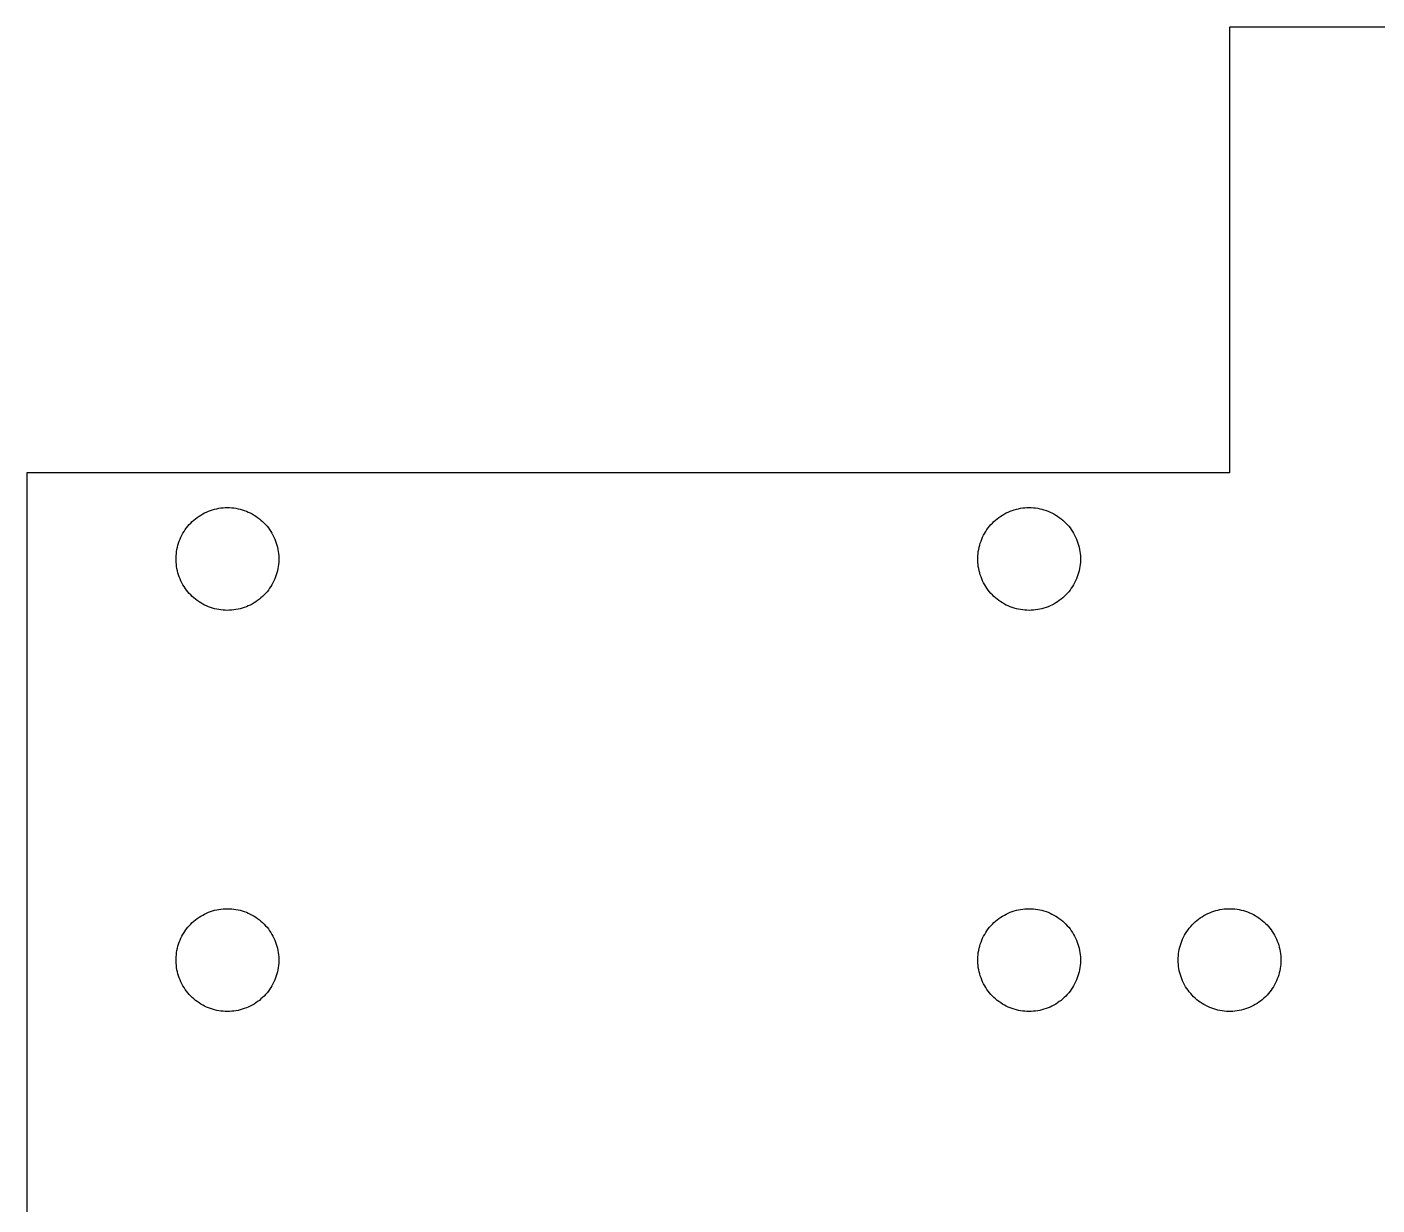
# Model space of a CAD drawing. Header units: metres. Extents: x -204 to 204, y -189 to 146.
# Drawn here: x -204 to -150.1, y 62.2 to 109.2 of the extents above; entities that cross this region are included whole.
import ezdxf

# ---------------------------------------------------------------- set-up
doc = ezdxf.new("R2010")
doc.units = ezdxf.units.M

msp = doc.modelspace()

# ---------------------------------------------------------------- linework, layer by layer
for p, q in [((-103.8, 109.22), (-156, 109.22)), ((-156, 109.22), (-156, 91.4398)), ((-156, 91.4398), (-204, 91.4398)), ((-204, 91.4398), (-204, 12.3399)), ((-196.51, 89.9856), (-196.426, 90.005)), ((-196.426, 90.005), (-196.342, 90.0212)), ((-196.342, 90.0212), (-196.257, 90.0337)), ((-196.257, 90.0337), (-196.171, 90.0426)), ((-196.171, 90.0426), (-196.086, 90.048)), ((-196.086, 90.048), (-196, 90.0499)), ((-196, 90.0499), (-195.914, 90.048)), ((-195.914, 90.048), (-195.828, 90.0426)), ((-195.828, 90.0426), (-195.743, 90.0337)), ((-195.743, 90.0337), (-195.658, 90.0212)), ((-195.658, 90.0212), (-195.574, 90.005)), ((-195.574, 90.005), (-195.49, 89.9856)), ((-164.51, 89.9856), (-164.426, 90.005)), ((-164.426, 90.005), (-164.342, 90.0212)), ((-164.342, 90.0212), (-164.257, 90.0337)), ((-164.257, 90.0337), (-164.171, 90.0426)), ((-164.171, 90.0426), (-164.086, 90.048)), ((-164.086, 90.048), (-164, 90.0499)), ((-164, 90.0499), (-163.914, 90.048)), ((-163.914, 90.048), (-163.828, 90.0426)), ((-163.828, 90.0426), (-163.743, 90.0337)), ((-163.743, 90.0337), (-163.658, 90.0212)), ((-163.658, 90.0212), (-163.574, 90.005)), ((-163.574, 90.005), (-163.49, 89.9856)), ((-197.465, 89.4341), (-197.403, 89.4941)), ((-197.403, 89.4941), (-197.34, 89.5515)), ((-197.34, 89.5515), (-197.273, 89.6065)), ((-197.273, 89.6065), (-197.205, 89.6585)), ((-197.205, 89.6585), (-197.134, 89.7073)), ((-197.134, 89.7073), (-197.062, 89.7534)), ((-197.062, 89.7534), (-196.988, 89.7961)), ((-196.988, 89.7961), (-196.911, 89.836)), ((-196.911, 89.836), (-196.834, 89.8724)), ((-196.834, 89.8724), (-196.755, 89.9058)), ((-196.755, 89.9058), (-196.674, 89.9356)), ((-196.674, 89.9356), (-196.592, 89.9623)), ((-196.592, 89.9623), (-196.51, 89.9856)), ((-195.49, 89.9856), (-195.407, 89.9623)), ((-195.407, 89.9623), (-195.326, 89.9356)), ((-195.326, 89.9356), (-195.245, 89.9058)), ((-195.245, 89.9058), (-195.166, 89.8724)), ((-195.166, 89.8724), (-195.088, 89.836)), ((-195.088, 89.836), (-195.013, 89.7961)), ((-195.013, 89.7961), (-194.938, 89.7534)), ((-194.938, 89.7534), (-194.866, 89.7073)), ((-194.866, 89.7073), (-194.795, 89.6585)), ((-194.795, 89.6585), (-194.726, 89.6065)), ((-194.726, 89.6065), (-194.661, 89.5515)), ((-194.661, 89.5515), (-194.597, 89.4941)), ((-194.597, 89.4941), (-194.535, 89.4341)), ((-165.465, 89.4341), (-165.403, 89.4941)), ((-165.403, 89.4941), (-165.34, 89.5515)), ((-165.34, 89.5515), (-165.273, 89.6065)), ((-165.273, 89.6065), (-165.205, 89.6585)), ((-165.205, 89.6585), (-165.134, 89.7073)), ((-165.134, 89.7073), (-165.062, 89.7534)), ((-165.062, 89.7534), (-164.988, 89.7961)), ((-164.988, 89.7961), (-164.911, 89.836)), ((-164.911, 89.836), (-164.834, 89.8724)), ((-164.834, 89.8724), (-164.755, 89.9058)), ((-164.755, 89.9058), (-164.674, 89.9356)), ((-164.674, 89.9356), (-164.592, 89.9623)), ((-164.592, 89.9623), (-164.51, 89.9856)), ((-163.49, 89.9856), (-163.407, 89.9623)), ((-163.407, 89.9623), (-163.326, 89.9356)), ((-163.326, 89.9356), (-163.245, 89.9058)), ((-163.245, 89.9058), (-163.166, 89.8724)), ((-163.166, 89.8724), (-163.088, 89.836)), ((-163.088, 89.836), (-163.012, 89.7961)), ((-163.012, 89.7961), (-162.938, 89.7534)), ((-162.938, 89.7534), (-162.866, 89.7073)), ((-162.866, 89.7073), (-162.795, 89.6585)), ((-162.795, 89.6585), (-162.727, 89.6065)), ((-162.727, 89.6065), (-162.66, 89.5515)), ((-162.66, 89.5515), (-162.597, 89.4941)), ((-162.597, 89.4941), (-162.535, 89.4341)), ((-197.855, 88.8725), (-197.817, 88.9496)), ((-197.817, 88.9496), (-197.775, 89.0248)), ((-197.775, 89.0248), (-197.731, 89.0984)), ((-197.731, 89.0984), (-197.683, 89.1698)), ((-197.683, 89.1698), (-197.633, 89.2391)), ((-197.633, 89.2391), (-197.579, 89.3066)), ((-197.579, 89.3066), (-197.523, 89.3717)), ((-197.523, 89.3717), (-197.465, 89.4341)), ((-194.535, 89.4341), (-194.477, 89.3717)), ((-194.477, 89.3717), (-194.42, 89.3066)), ((-194.42, 89.3066), (-194.367, 89.2391)), ((-194.367, 89.2391), (-194.316, 89.1698)), ((-194.316, 89.1698), (-194.269, 89.0984)), ((-194.269, 89.0984), (-194.225, 89.0248)), ((-194.225, 89.0248), (-194.183, 88.9496)), ((-194.183, 88.9496), (-194.145, 88.8725)), ((-165.855, 88.8725), (-165.817, 88.9496)), ((-165.817, 88.9496), (-165.775, 89.0248)), ((-165.775, 89.0248), (-165.731, 89.0984)), ((-165.731, 89.0984), (-165.683, 89.1698)), ((-165.683, 89.1698), (-165.633, 89.2391)), ((-165.633, 89.2391), (-165.579, 89.3066)), ((-165.579, 89.3066), (-165.523, 89.3717)), ((-165.523, 89.3717), (-165.465, 89.4341)), ((-162.535, 89.4341), (-162.477, 89.3717)), ((-162.477, 89.3717), (-162.42, 89.3066)), ((-162.42, 89.3066), (-162.367, 89.2391)), ((-162.367, 89.2391), (-162.316, 89.1698)), ((-162.316, 89.1698), (-162.269, 89.0984)), ((-162.269, 89.0984), (-162.225, 89.0248)), ((-162.225, 89.0248), (-162.183, 88.9496)), ((-162.183, 88.9496), (-162.145, 88.8725)), ((-198.028, 88.2993), (-198.013, 88.3838)), ((-198.013, 88.3838), (-197.996, 88.4679)), ((-197.996, 88.4679), (-197.974, 88.5512)), ((-197.974, 88.5512), (-197.95, 88.6333)), ((-197.95, 88.6333), (-197.921, 88.7144)), ((-197.921, 88.7144), (-197.89, 88.7942)), ((-197.89, 88.7942), (-197.855, 88.8725)), ((-194.145, 88.8725), (-194.11, 88.7942)), ((-194.11, 88.7942), (-194.078, 88.7144)), ((-194.078, 88.7144), (-194.05, 88.6333)), ((-194.05, 88.6333), (-194.025, 88.5512)), ((-194.025, 88.5512), (-194.004, 88.4679)), ((-194.004, 88.4679), (-193.986, 88.3838)), ((-193.986, 88.3838), (-193.972, 88.2993)), ((-166.028, 88.2993), (-166.014, 88.3838)), ((-166.014, 88.3838), (-165.996, 88.4679)), ((-165.996, 88.4679), (-165.974, 88.5512)), ((-165.974, 88.5512), (-165.95, 88.6333)), ((-165.95, 88.6333), (-165.921, 88.7144)), ((-165.921, 88.7144), (-165.89, 88.7942)), ((-165.89, 88.7942), (-165.855, 88.8725)), ((-162.145, 88.8725), (-162.11, 88.7942)), ((-162.11, 88.7942), (-162.078, 88.7144)), ((-162.078, 88.7144), (-162.05, 88.6333)), ((-162.05, 88.6333), (-162.025, 88.5512)), ((-162.025, 88.5512), (-162.004, 88.4679)), ((-162.004, 88.4679), (-161.986, 88.3838)), ((-161.986, 88.3838), (-161.972, 88.2993)), ((-198.05, 88.0427), (-198.046, 88.1283)), ((-198.05, 87.957), (-198.05, 88.0427)), ((-198.046, 87.871), (-198.05, 87.957)), ((-198.046, 88.1283), (-198.039, 88.214)), ((-198.039, 87.7853), (-198.046, 87.871)), ((-198.039, 88.214), (-198.028, 88.2993)), ((-193.972, 88.2993), (-193.961, 88.214)), ((-193.961, 88.214), (-193.954, 88.1283)), ((-193.954, 87.871), (-193.961, 87.7853)), ((-193.954, 88.1283), (-193.951, 88.0427)), ((-193.951, 87.957), (-193.954, 87.871)), ((-193.951, 88.0427), (-193.951, 87.957)), ((-166.05, 88.0427), (-166.046, 88.1283)), ((-166.05, 87.957), (-166.05, 88.0427)), ((-166.046, 87.871), (-166.05, 87.957)), ((-166.046, 88.1283), (-166.039, 88.214)), ((-166.039, 87.7853), (-166.046, 87.871)), ((-166.039, 88.214), (-166.028, 88.2993)), ((-161.972, 88.2993), (-161.961, 88.214)), ((-161.961, 88.214), (-161.954, 88.1283)), ((-161.954, 87.871), (-161.961, 87.7853)), ((-161.954, 88.1283), (-161.95, 88.0427)), ((-161.95, 87.957), (-161.954, 87.871)), ((-161.95, 88.0427), (-161.95, 87.957)), ((-198.028, 87.7005), (-198.039, 87.7853)), ((-198.013, 87.6156), (-198.028, 87.7005)), ((-197.996, 87.5319), (-198.013, 87.6156)), ((-197.974, 87.4485), (-197.996, 87.5319)), ((-197.95, 87.3664), (-197.974, 87.4485)), ((-197.921, 87.2854), (-197.95, 87.3664)), ((-194.05, 87.3664), (-194.078, 87.2854)), ((-194.025, 87.4485), (-194.05, 87.3664)), ((-194.004, 87.5319), (-194.025, 87.4485)), ((-193.986, 87.6156), (-194.004, 87.5319)), ((-193.972, 87.7005), (-193.986, 87.6156)), ((-193.961, 87.7853), (-193.972, 87.7005)), ((-166.028, 87.7005), (-166.039, 87.7853)), ((-166.014, 87.6156), (-166.028, 87.7005)), ((-165.996, 87.5319), (-166.014, 87.6156)), ((-165.974, 87.4485), (-165.996, 87.5319)), ((-165.95, 87.3664), (-165.974, 87.4485)), ((-165.921, 87.2854), (-165.95, 87.3664)), ((-162.05, 87.3664), (-162.078, 87.2854)), ((-162.025, 87.4485), (-162.05, 87.3664)), ((-162.004, 87.5319), (-162.025, 87.4485)), ((-161.986, 87.6156), (-162.004, 87.5319)), ((-161.972, 87.7005), (-161.986, 87.6156)), ((-161.961, 87.7853), (-161.972, 87.7005)), ((-197.89, 87.2055), (-197.921, 87.2854)), ((-197.855, 87.1269), (-197.89, 87.2055)), ((-197.817, 87.0501), (-197.855, 87.1269)), ((-197.775, 86.9749), (-197.817, 87.0501)), ((-197.731, 86.9013), (-197.775, 86.9749)), ((-197.683, 86.83), (-197.731, 86.9013)), ((-197.633, 86.7602), (-197.683, 86.83)), ((-197.579, 86.6932), (-197.633, 86.7602)), ((-194.367, 86.7602), (-194.42, 86.6932)), ((-194.316, 86.83), (-194.367, 86.7602)), ((-194.269, 86.9013), (-194.316, 86.83)), ((-194.225, 86.9749), (-194.269, 86.9013)), ((-194.183, 87.0501), (-194.225, 86.9749)), ((-194.145, 87.1269), (-194.183, 87.0501)), ((-194.11, 87.2055), (-194.145, 87.1269)), ((-194.078, 87.2854), (-194.11, 87.2055)), ((-165.89, 87.2055), (-165.921, 87.2854)), ((-165.855, 87.1269), (-165.89, 87.2055)), ((-165.817, 87.0501), (-165.855, 87.1269)), ((-165.775, 86.9749), (-165.817, 87.0501)), ((-165.731, 86.9013), (-165.775, 86.9749)), ((-165.683, 86.83), (-165.731, 86.9013)), ((-165.633, 86.7602), (-165.683, 86.83)), ((-165.579, 86.6932), (-165.633, 86.7602)), ((-162.367, 86.7602), (-162.42, 86.6932)), ((-162.316, 86.83), (-162.367, 86.7602)), ((-162.269, 86.9013), (-162.316, 86.83)), ((-162.225, 86.9749), (-162.269, 86.9013)), ((-162.183, 87.0501), (-162.225, 86.9749)), ((-162.145, 87.1269), (-162.183, 87.0501)), ((-162.11, 87.2055), (-162.145, 87.1269)), ((-162.078, 87.2854), (-162.11, 87.2055)), ((-197.523, 86.628), (-197.579, 86.6932)), ((-197.465, 86.5656), (-197.523, 86.628)), ((-197.403, 86.5056), (-197.465, 86.5656)), ((-197.34, 86.4478), (-197.403, 86.5056)), ((-197.273, 86.3932), (-197.34, 86.4478)), ((-197.205, 86.3412), (-197.273, 86.3932)), ((-197.134, 86.2924), (-197.205, 86.3412)), ((-197.062, 86.2463), (-197.134, 86.2924)), ((-196.988, 86.2033), (-197.062, 86.2463)), ((-194.938, 86.2463), (-195.013, 86.2033)), ((-194.866, 86.2924), (-194.938, 86.2463)), ((-194.795, 86.3412), (-194.866, 86.2924)), ((-194.726, 86.3932), (-194.795, 86.3412)), ((-194.661, 86.4478), (-194.726, 86.3932)), ((-194.597, 86.5056), (-194.661, 86.4478)), ((-194.535, 86.5656), (-194.597, 86.5056)), ((-194.477, 86.628), (-194.535, 86.5656)), ((-194.42, 86.6932), (-194.477, 86.628)), ((-165.523, 86.628), (-165.579, 86.6932)), ((-165.465, 86.5656), (-165.523, 86.628)), ((-165.403, 86.5056), (-165.465, 86.5656)), ((-165.34, 86.4478), (-165.403, 86.5056)), ((-165.273, 86.3932), (-165.34, 86.4478)), ((-165.205, 86.3412), (-165.273, 86.3932)), ((-165.134, 86.2924), (-165.205, 86.3412)), ((-165.062, 86.2463), (-165.134, 86.2924)), ((-164.988, 86.2033), (-165.062, 86.2463)), ((-162.938, 86.2463), (-163.012, 86.2033)), ((-162.866, 86.2924), (-162.938, 86.2463)), ((-162.795, 86.3412), (-162.866, 86.2924)), ((-162.727, 86.3932), (-162.795, 86.3412)), ((-162.66, 86.4478), (-162.727, 86.3932)), ((-162.597, 86.5056), (-162.66, 86.4478)), ((-162.535, 86.5656), (-162.597, 86.5056)), ((-162.477, 86.628), (-162.535, 86.5656)), ((-162.42, 86.6932), (-162.477, 86.628)), ((-196.911, 86.1637), (-196.988, 86.2033)), ((-196.834, 86.1269), (-196.911, 86.1637)), ((-196.755, 86.0936), (-196.834, 86.1269)), ((-196.674, 86.0637), (-196.755, 86.0936)), ((-196.592, 86.0374), (-196.674, 86.0637)), ((-196.51, 86.0141), (-196.592, 86.0374)), ((-196.426, 85.9948), (-196.51, 86.0141)), ((-196.342, 85.9785), (-196.426, 85.9948)), ((-196.257, 85.9661), (-196.342, 85.9785)), ((-196.171, 85.9572), (-196.257, 85.9661)), ((-196.086, 85.9517), (-196.171, 85.9572)), ((-196, 85.9498), (-196.086, 85.9517)), ((-195.914, 85.9517), (-196, 85.9498)), ((-195.828, 85.9572), (-195.914, 85.9517)), ((-195.743, 85.9661), (-195.828, 85.9572)), ((-195.658, 85.9785), (-195.743, 85.9661)), ((-195.574, 85.9948), (-195.658, 85.9785)), ((-195.49, 86.0141), (-195.574, 85.9948)), ((-195.407, 86.0374), (-195.49, 86.0141)), ((-195.326, 86.0637), (-195.407, 86.0374)), ((-195.245, 86.0936), (-195.326, 86.0637)), ((-195.166, 86.1269), (-195.245, 86.0936)), ((-195.088, 86.1637), (-195.166, 86.1269)), ((-195.013, 86.2033), (-195.088, 86.1637)), ((-164.911, 86.1637), (-164.988, 86.2033)), ((-164.834, 86.1269), (-164.911, 86.1637)), ((-164.755, 86.0936), (-164.834, 86.1269)), ((-164.674, 86.0637), (-164.755, 86.0936)), ((-164.592, 86.0374), (-164.674, 86.0637)), ((-164.51, 86.0141), (-164.592, 86.0374)), ((-164.426, 85.9948), (-164.51, 86.0141)), ((-164.342, 85.9785), (-164.426, 85.9948)), ((-164.257, 85.9661), (-164.342, 85.9785)), ((-164.171, 85.9572), (-164.257, 85.9661)), ((-164.086, 85.9517), (-164.171, 85.9572)), ((-164, 85.9498), (-164.086, 85.9517)), ((-163.914, 85.9517), (-164, 85.9498)), ((-163.828, 85.9572), (-163.914, 85.9517)), ((-163.743, 85.9661), (-163.828, 85.9572)), ((-163.658, 85.9785), (-163.743, 85.9661)), ((-163.574, 85.9948), (-163.658, 85.9785)), ((-163.49, 86.0141), (-163.574, 85.9948)), ((-163.407, 86.0374), (-163.49, 86.0141)), ((-163.326, 86.0637), (-163.407, 86.0374)), ((-163.245, 86.0936), (-163.326, 86.0637)), ((-163.166, 86.1269), (-163.245, 86.0936)), ((-163.088, 86.1637), (-163.166, 86.1269)), ((-163.012, 86.2033), (-163.088, 86.1637)), ((-196.988, 73.7963), (-196.911, 73.8362)), ((-196.911, 73.8362), (-196.834, 73.8726)), ((-196.834, 73.8726), (-196.755, 73.906)), ((-196.755, 73.906), (-196.674, 73.9358)), ((-196.674, 73.9358), (-196.592, 73.9622)), ((-196.592, 73.9622), (-196.51, 73.9854)), ((-196.51, 73.9854), (-196.426, 74.0052)), ((-196.426, 74.0052), (-196.342, 74.0211)), ((-196.342, 74.0211), (-196.257, 74.0335)), ((-196.257, 74.0335), (-196.171, 74.0428)), ((-196.171, 74.0428), (-196.086, 74.0482)), ((-196.086, 74.0482), (-196, 74.0497)), ((-196, 74.0497), (-195.914, 74.0482)), ((-195.914, 74.0482), (-195.828, 74.0428)), ((-195.828, 74.0428), (-195.743, 74.0335)), ((-195.743, 74.0335), (-195.658, 74.0211)), ((-195.658, 74.0211), (-195.574, 74.0052)), ((-195.574, 74.0052), (-195.49, 73.9854)), ((-195.49, 73.9854), (-195.407, 73.9622)), ((-195.407, 73.9622), (-195.326, 73.9358)), ((-195.326, 73.9358), (-195.245, 73.906)), ((-195.245, 73.906), (-195.166, 73.8726)), ((-195.166, 73.8726), (-195.088, 73.8362)), ((-195.088, 73.8362), (-195.013, 73.7963)), ((-164.988, 73.7963), (-164.911, 73.8362)), ((-164.911, 73.8362), (-164.834, 73.8726)), ((-164.834, 73.8726), (-164.755, 73.906)), ((-164.755, 73.906), (-164.674, 73.9358)), ((-164.674, 73.9358), (-164.592, 73.9622)), ((-164.592, 73.9622), (-164.51, 73.9854)), ((-164.51, 73.9854), (-164.426, 74.0052)), ((-164.426, 74.0052), (-164.342, 74.0211)), ((-164.342, 74.0211), (-164.257, 74.0335)), ((-164.257, 74.0335), (-164.171, 74.0428)), ((-164.171, 74.0428), (-164.086, 74.0482)), ((-164.086, 74.0482), (-164, 74.0497)), ((-164, 74.0497), (-163.914, 74.0482)), ((-163.914, 74.0482), (-163.828, 74.0428)), ((-163.828, 74.0428), (-163.743, 74.0335)), ((-163.743, 74.0335), (-163.658, 74.0211)), ((-163.658, 74.0211), (-163.574, 74.0052)), ((-163.574, 74.0052), (-163.49, 73.9854)), ((-163.49, 73.9854), (-163.407, 73.9622)), ((-163.407, 73.9622), (-163.326, 73.9358)), ((-163.326, 73.9358), (-163.245, 73.906)), ((-163.245, 73.906), (-163.166, 73.8726)), ((-163.166, 73.8726), (-163.088, 73.8362)), ((-163.088, 73.8362), (-163.012, 73.7963)), ((-156.95, 73.8164), (-156.873, 73.8548)), ((-156.873, 73.8548), (-156.794, 73.8897)), ((-156.794, 73.8897), (-156.714, 73.9211)), ((-156.714, 73.9211), (-156.633, 73.9494)), ((-156.633, 73.9494), (-156.551, 73.9742)), ((-156.551, 73.9742), (-156.468, 73.9955)), ((-156.468, 73.9955), (-156.384, 74.0133)), ((-156.384, 74.0133), (-156.299, 74.0277)), ((-156.299, 74.0277), (-156.214, 74.0385)), ((-156.214, 74.0385), (-156.128, 74.0459)), ((-156.128, 74.0459), (-156.043, 74.0494)), ((-156.043, 74.0494), (-155.957, 74.0494)), ((-155.957, 74.0494), (-155.871, 74.0459)), ((-155.871, 74.0459), (-155.785, 74.0385)), ((-155.785, 74.0385), (-155.7, 74.0277)), ((-155.7, 74.0277), (-155.616, 74.0133)), ((-155.616, 74.0133), (-155.532, 73.9955)), ((-155.532, 73.9955), (-155.449, 73.9742)), ((-155.449, 73.9742), (-155.366, 73.9494)), ((-155.366, 73.9494), (-155.285, 73.9211)), ((-155.285, 73.9211), (-155.205, 73.8897)), ((-155.205, 73.8897), (-155.127, 73.8548)), ((-155.127, 73.8548), (-155.05, 73.8164)), ((-197.633, 73.2393), (-197.579, 73.3064)), ((-197.579, 73.3064), (-197.523, 73.3715)), ((-197.523, 73.3715), (-197.465, 73.4343)), ((-197.465, 73.4343), (-197.403, 73.4944)), ((-197.403, 73.4944), (-197.34, 73.5517)), ((-197.34, 73.5517), (-197.273, 73.6064)), ((-197.273, 73.6064), (-197.205, 73.6583)), ((-197.205, 73.6583), (-197.134, 73.7071)), ((-197.134, 73.7071), (-197.062, 73.7533)), ((-197.062, 73.7533), (-196.988, 73.7963)), ((-195.013, 73.7963), (-194.938, 73.7533)), ((-194.938, 73.7533), (-194.866, 73.7071)), ((-194.866, 73.7071), (-194.795, 73.6583)), ((-194.795, 73.6583), (-194.726, 73.6064)), ((-194.726, 73.6064), (-194.661, 73.5517)), ((-194.661, 73.5517), (-194.597, 73.4944)), ((-194.597, 73.4944), (-194.535, 73.4343)), ((-194.535, 73.4343), (-194.477, 73.3715)), ((-194.477, 73.3715), (-194.42, 73.3064)), ((-194.42, 73.3064), (-194.367, 73.2393)), ((-165.633, 73.2393), (-165.579, 73.3064)), ((-165.579, 73.3064), (-165.523, 73.3715)), ((-165.523, 73.3715), (-165.465, 73.4343)), ((-165.465, 73.4343), (-165.403, 73.4944)), ((-165.403, 73.4944), (-165.34, 73.5517)), ((-165.34, 73.5517), (-165.273, 73.6064)), ((-165.273, 73.6064), (-165.205, 73.6583)), ((-165.205, 73.6583), (-165.134, 73.7071)), ((-165.134, 73.7071), (-165.062, 73.7533)), ((-165.062, 73.7533), (-164.988, 73.7963)), ((-163.012, 73.7963), (-162.938, 73.7533)), ((-162.938, 73.7533), (-162.866, 73.7071)), ((-162.866, 73.7071), (-162.795, 73.6583)), ((-162.795, 73.6583), (-162.727, 73.6064)), ((-162.727, 73.6064), (-162.66, 73.5517)), ((-162.66, 73.5517), (-162.597, 73.4944)), ((-162.597, 73.4944), (-162.535, 73.4343)), ((-162.535, 73.4343), (-162.477, 73.3715)), ((-162.477, 73.3715), (-162.42, 73.3064)), ((-162.42, 73.3064), (-162.367, 73.2393)), ((-157.606, 73.273), (-157.552, 73.3393)), ((-157.552, 73.3393), (-157.494, 73.4033)), ((-157.494, 73.4033), (-157.434, 73.4645)), ((-157.434, 73.4645), (-157.371, 73.5234)), ((-157.371, 73.5234), (-157.307, 73.5792)), ((-157.307, 73.5792), (-157.239, 73.6327)), ((-157.239, 73.6327), (-157.17, 73.6831)), ((-157.17, 73.6831), (-157.098, 73.7308)), ((-157.098, 73.7308), (-157.025, 73.7753)), ((-157.025, 73.7753), (-156.95, 73.8164)), ((-155.05, 73.8164), (-154.975, 73.7753)), ((-154.975, 73.7753), (-154.901, 73.7308)), ((-154.901, 73.7308), (-154.83, 73.6831)), ((-154.83, 73.6831), (-154.76, 73.6327)), ((-154.76, 73.6327), (-154.693, 73.5792)), ((-154.693, 73.5792), (-154.628, 73.5234)), ((-154.628, 73.5234), (-154.565, 73.4645)), ((-154.565, 73.4645), (-154.505, 73.4033)), ((-154.505, 73.4033), (-154.448, 73.3393)), ((-154.448, 73.3393), (-154.393, 73.273)), ((-197.921, 72.7146), (-197.89, 72.7944)), ((-197.89, 72.7944), (-197.855, 72.8727)), ((-197.855, 72.8727), (-197.817, 72.9494)), ((-197.817, 72.9494), (-197.775, 73.0246)), ((-197.775, 73.0246), (-197.731, 73.0983)), ((-197.731, 73.0983), (-197.683, 73.17)), ((-197.683, 73.17), (-197.633, 73.2393)), ((-194.367, 73.2393), (-194.316, 73.17)), ((-194.316, 73.17), (-194.269, 73.0983)), ((-194.269, 73.0983), (-194.225, 73.0246)), ((-194.225, 73.0246), (-194.183, 72.9494)), ((-194.183, 72.9494), (-194.145, 72.8727)), ((-194.145, 72.8727), (-194.11, 72.7944)), ((-194.11, 72.7944), (-194.078, 72.7146)), ((-165.921, 72.7146), (-165.89, 72.7944)), ((-165.89, 72.7944), (-165.855, 72.8727)), ((-165.855, 72.8727), (-165.817, 72.9494)), ((-165.817, 72.9494), (-165.775, 73.0246)), ((-165.775, 73.0246), (-165.731, 73.0983)), ((-165.731, 73.0983), (-165.683, 73.17)), ((-165.683, 73.17), (-165.633, 73.2393)), ((-162.367, 73.2393), (-162.316, 73.17)), ((-162.316, 73.17), (-162.269, 73.0983)), ((-162.269, 73.0983), (-162.225, 73.0246)), ((-162.225, 73.0246), (-162.183, 72.9494)), ((-162.183, 72.9494), (-162.145, 72.8727)), ((-162.145, 72.8727), (-162.11, 72.7944)), ((-162.11, 72.7944), (-162.078, 72.7146)), ((-157.936, 72.6739), (-157.906, 72.7545)), ((-157.906, 72.7545), (-157.873, 72.8335)), ((-157.873, 72.8335), (-157.836, 72.9114)), ((-157.836, 72.9114), (-157.796, 72.9874)), ((-157.796, 72.9874), (-157.753, 73.0618)), ((-157.753, 73.0618), (-157.707, 73.1343)), ((-157.707, 73.1343), (-157.658, 73.2048)), ((-157.658, 73.2048), (-157.606, 73.273)), ((-154.393, 73.273), (-154.341, 73.2048)), ((-154.341, 73.2048), (-154.293, 73.1343)), ((-154.293, 73.1343), (-154.246, 73.0618)), ((-154.246, 73.0618), (-154.203, 72.9874)), ((-154.203, 72.9874), (-154.163, 72.9114)), ((-154.163, 72.9114), (-154.127, 72.8335)), ((-154.127, 72.8335), (-154.094, 72.7545)), ((-154.094, 72.7545), (-154.064, 72.6739)), ((-198.046, 72.1285), (-198.039, 72.2142)), ((-198.039, 72.2142), (-198.028, 72.2995)), ((-198.028, 72.2995), (-198.013, 72.384)), ((-198.013, 72.384), (-197.996, 72.4681)), ((-197.996, 72.4681), (-197.974, 72.551)), ((-197.974, 72.551), (-197.95, 72.6332)), ((-197.95, 72.6332), (-197.921, 72.7146)), ((-194.078, 72.7146), (-194.05, 72.6332)), ((-194.05, 72.6332), (-194.025, 72.551)), ((-194.025, 72.551), (-194.004, 72.4681)), ((-194.004, 72.4681), (-193.986, 72.384)), ((-193.986, 72.384), (-193.972, 72.2995)), ((-193.972, 72.2995), (-193.961, 72.2142)), ((-193.961, 72.2142), (-193.954, 72.1285)), ((-166.046, 72.1285), (-166.039, 72.2142)), ((-166.039, 72.2142), (-166.028, 72.2995)), ((-166.028, 72.2995), (-166.014, 72.384)), ((-166.014, 72.384), (-165.996, 72.4681)), ((-165.996, 72.4681), (-165.974, 72.551)), ((-165.974, 72.551), (-165.95, 72.6332)), ((-165.95, 72.6332), (-165.921, 72.7146)), ((-162.078, 72.7146), (-162.05, 72.6332)), ((-162.05, 72.6332), (-162.025, 72.551)), ((-162.025, 72.551), (-162.004, 72.4681)), ((-162.004, 72.4681), (-161.986, 72.384)), ((-161.986, 72.384), (-161.972, 72.2995)), ((-161.972, 72.2995), (-161.961, 72.2142)), ((-161.961, 72.2142), (-161.954, 72.1285)), ((-158.043, 72.1712), (-158.034, 72.2568)), ((-158.034, 72.2568), (-158.021, 72.3417)), ((-158.021, 72.3417), (-158.005, 72.4262)), ((-158.005, 72.4262), (-157.985, 72.5095)), ((-157.985, 72.5095), (-157.962, 72.5925)), ((-157.962, 72.5925), (-157.936, 72.6739)), ((-154.064, 72.6739), (-154.037, 72.5925)), ((-154.037, 72.5925), (-154.014, 72.5095)), ((-154.014, 72.5095), (-153.994, 72.4262)), ((-153.994, 72.4262), (-153.979, 72.3417)), ((-153.979, 72.3417), (-153.966, 72.2568)), ((-153.966, 72.2568), (-153.957, 72.1712)), ((-198.05, 72.0429), (-198.046, 72.1285)), ((-198.05, 71.9568), (-198.05, 72.0429)), ((-198.046, 71.8712), (-198.05, 71.9568)), ((-198.039, 71.7855), (-198.046, 71.8712)), ((-198.028, 71.7003), (-198.039, 71.7855)), ((-198.013, 71.6158), (-198.028, 71.7003)), ((-193.972, 71.7003), (-193.986, 71.6158)), ((-193.961, 71.7855), (-193.972, 71.7003)), ((-193.954, 71.8712), (-193.961, 71.7855)), ((-193.954, 72.1285), (-193.951, 72.0429)), ((-193.951, 71.9568), (-193.954, 71.8712)), ((-193.951, 72.0429), (-193.951, 71.9568)), ((-166.05, 72.0429), (-166.046, 72.1285)), ((-166.05, 71.9568), (-166.05, 72.0429)), ((-166.046, 71.8712), (-166.05, 71.9568)), ((-166.039, 71.7855), (-166.046, 71.8712)), ((-166.028, 71.7003), (-166.039, 71.7855)), ((-166.014, 71.6158), (-166.028, 71.7003)), ((-161.972, 71.7003), (-161.986, 71.6158)), ((-161.961, 71.7855), (-161.972, 71.7003)), ((-161.954, 71.8712), (-161.961, 71.7855)), ((-161.954, 72.1285), (-161.95, 72.0429)), ((-161.95, 71.9568), (-161.954, 71.8712)), ((-161.95, 72.0429), (-161.95, 71.9568)), ((-158.05, 71.9999), (-158.048, 72.0855)), ((-158.048, 71.9138), (-158.05, 71.9999)), ((-158.048, 72.0855), (-158.043, 72.1712)), ((-158.043, 71.8282), (-158.048, 71.9138)), ((-158.034, 71.7429), (-158.043, 71.8282)), ((-158.021, 71.658), (-158.034, 71.7429)), ((-153.966, 71.7429), (-153.979, 71.658)), ((-153.957, 71.8282), (-153.966, 71.7429)), ((-153.957, 72.1712), (-153.951, 72.0855)), ((-153.951, 71.9138), (-153.957, 71.8282)), ((-153.951, 72.0855), (-153.95, 71.9999)), ((-153.95, 71.9999), (-153.951, 71.9138)), ((-197.996, 71.5317), (-198.013, 71.6158)), ((-197.974, 71.4484), (-197.996, 71.5317)), ((-197.95, 71.3662), (-197.974, 71.4484)), ((-197.921, 71.2852), (-197.95, 71.3662)), ((-197.89, 71.2053), (-197.921, 71.2852)), ((-197.855, 71.1271), (-197.89, 71.2053)), ((-194.11, 71.2053), (-194.145, 71.1271)), ((-194.078, 71.2852), (-194.11, 71.2053)), ((-194.05, 71.3662), (-194.078, 71.2852)), ((-194.025, 71.4484), (-194.05, 71.3662)), ((-194.004, 71.5317), (-194.025, 71.4484)), ((-193.986, 71.6158), (-194.004, 71.5317)), ((-165.996, 71.5317), (-166.014, 71.6158)), ((-165.974, 71.4484), (-165.996, 71.5317)), ((-165.95, 71.3662), (-165.974, 71.4484)), ((-165.921, 71.2852), (-165.95, 71.3662)), ((-165.89, 71.2053), (-165.921, 71.2852)), ((-165.855, 71.1271), (-165.89, 71.2053)), ((-162.11, 71.2053), (-162.145, 71.1271)), ((-162.078, 71.2852), (-162.11, 71.2053)), ((-162.05, 71.3662), (-162.078, 71.2852)), ((-162.025, 71.4484), (-162.05, 71.3662)), ((-162.004, 71.5317), (-162.025, 71.4484)), ((-161.986, 71.6158), (-162.004, 71.5317)), ((-158.005, 71.5735), (-158.021, 71.658)), ((-157.985, 71.4898), (-158.005, 71.5735)), ((-157.962, 71.4073), (-157.985, 71.4898)), ((-157.936, 71.3255), (-157.962, 71.4073)), ((-157.906, 71.2453), (-157.936, 71.3255)), ((-157.873, 71.1662), (-157.906, 71.2453)), ((-157.836, 71.0883), (-157.873, 71.1662)), ((-154.127, 71.1662), (-154.163, 71.0883)), ((-154.094, 71.2453), (-154.127, 71.1662)), ((-154.064, 71.3255), (-154.094, 71.2453)), ((-154.037, 71.4073), (-154.064, 71.3255)), ((-154.014, 71.4898), (-154.037, 71.4073)), ((-153.994, 71.5735), (-154.014, 71.4898)), ((-153.979, 71.658), (-153.994, 71.5735)), ((-197.817, 71.0499), (-197.855, 71.1271)), ((-197.775, 70.9747), (-197.817, 71.0499)), ((-197.731, 70.9015), (-197.775, 70.9747)), ((-197.683, 70.8298), (-197.731, 70.9015)), ((-197.633, 70.7604), (-197.683, 70.8298)), ((-197.579, 70.693), (-197.633, 70.7604)), ((-197.523, 70.6282), (-197.579, 70.693)), ((-197.465, 70.5655), (-197.523, 70.6282)), ((-194.477, 70.6282), (-194.535, 70.5655)), ((-194.42, 70.693), (-194.477, 70.6282)), ((-194.367, 70.7604), (-194.42, 70.693)), ((-194.316, 70.8298), (-194.367, 70.7604)), ((-194.269, 70.9015), (-194.316, 70.8298)), ((-194.225, 70.9747), (-194.269, 70.9015)), ((-194.183, 71.0499), (-194.225, 70.9747)), ((-194.145, 71.1271), (-194.183, 71.0499)), ((-165.817, 71.0499), (-165.855, 71.1271)), ((-165.775, 70.9747), (-165.817, 71.0499)), ((-165.731, 70.9015), (-165.775, 70.9747)), ((-165.683, 70.8298), (-165.731, 70.9015)), ((-165.633, 70.7604), (-165.683, 70.8298)), ((-165.579, 70.693), (-165.633, 70.7604)), ((-165.523, 70.6282), (-165.579, 70.693)), ((-165.465, 70.5655), (-165.523, 70.6282)), ((-162.477, 70.6282), (-162.535, 70.5655)), ((-162.42, 70.693), (-162.477, 70.6282)), ((-162.367, 70.7604), (-162.42, 70.693)), ((-162.316, 70.8298), (-162.367, 70.7604)), ((-162.269, 70.9015), (-162.316, 70.8298)), ((-162.225, 70.9747), (-162.269, 70.9015)), ((-162.183, 71.0499), (-162.225, 70.9747)), ((-162.145, 71.1271), (-162.183, 71.0499)), ((-157.796, 71.0123), (-157.836, 71.0883)), ((-157.753, 70.9379), (-157.796, 71.0123)), ((-157.707, 70.8654), (-157.753, 70.9379)), ((-157.658, 70.7949), (-157.707, 70.8654)), ((-157.606, 70.7263), (-157.658, 70.7949)), ((-157.552, 70.6604), (-157.606, 70.7263)), ((-157.494, 70.5965), (-157.552, 70.6604)), ((-157.434, 70.5352), (-157.494, 70.5965)), ((-154.505, 70.5965), (-154.565, 70.5352)), ((-154.448, 70.6604), (-154.505, 70.5965)), ((-154.393, 70.7263), (-154.448, 70.6604)), ((-154.341, 70.7949), (-154.393, 70.7263)), ((-154.293, 70.8654), (-154.341, 70.7949)), ((-154.246, 70.9379), (-154.293, 70.8654)), ((-154.203, 71.0123), (-154.246, 70.9379)), ((-154.163, 71.0883), (-154.203, 71.0123)), ((-197.403, 70.5054), (-197.465, 70.5655)), ((-197.34, 70.448), (-197.403, 70.5054)), ((-197.273, 70.3934), (-197.34, 70.448)), ((-197.205, 70.3414), (-197.273, 70.3934)), ((-197.134, 70.2922), (-197.205, 70.3414)), ((-197.062, 70.2465), (-197.134, 70.2922)), ((-196.988, 70.2035), (-197.062, 70.2465)), ((-196.911, 70.1635), (-196.988, 70.2035)), ((-196.834, 70.1271), (-196.911, 70.1635)), ((-196.755, 70.0938), (-196.834, 70.1271)), ((-196.674, 70.0639), (-196.755, 70.0938)), ((-196.592, 70.0372), (-196.674, 70.0639)), ((-195.326, 70.0639), (-195.407, 70.0372)), ((-195.245, 70.0938), (-195.326, 70.0639)), ((-195.166, 70.1271), (-195.245, 70.0938)), ((-195.088, 70.1635), (-195.166, 70.1271)), ((-195.013, 70.2035), (-195.088, 70.1635)), ((-194.938, 70.2465), (-195.013, 70.2035)), ((-194.866, 70.2922), (-194.938, 70.2465)), ((-194.795, 70.3414), (-194.866, 70.2922)), ((-194.726, 70.3934), (-194.795, 70.3414)), ((-194.661, 70.448), (-194.726, 70.3934)), ((-194.597, 70.5054), (-194.661, 70.448)), ((-194.535, 70.5655), (-194.597, 70.5054)), ((-165.403, 70.5054), (-165.465, 70.5655)), ((-165.34, 70.448), (-165.403, 70.5054)), ((-165.273, 70.3934), (-165.34, 70.448)), ((-165.205, 70.3414), (-165.273, 70.3934)), ((-165.134, 70.2922), (-165.205, 70.3414)), ((-165.062, 70.2465), (-165.134, 70.2922)), ((-164.988, 70.2035), (-165.062, 70.2465)), ((-164.911, 70.1635), (-164.988, 70.2035)), ((-164.834, 70.1271), (-164.911, 70.1635)), ((-164.755, 70.0938), (-164.834, 70.1271)), ((-164.674, 70.0639), (-164.755, 70.0938)), ((-164.592, 70.0372), (-164.674, 70.0639)), ((-163.326, 70.0639), (-163.407, 70.0372)), ((-163.245, 70.0938), (-163.326, 70.0639)), ((-163.166, 70.1271), (-163.245, 70.0938)), ((-163.088, 70.1635), (-163.166, 70.1271)), ((-163.012, 70.2035), (-163.088, 70.1635)), ((-162.938, 70.2465), (-163.012, 70.2035)), ((-162.866, 70.2922), (-162.938, 70.2465)), ((-162.795, 70.3414), (-162.866, 70.2922)), ((-162.727, 70.3934), (-162.795, 70.3414)), ((-162.66, 70.448), (-162.727, 70.3934)), ((-162.597, 70.5054), (-162.66, 70.448)), ((-162.535, 70.5655), (-162.597, 70.5054)), ((-157.371, 70.4763), (-157.434, 70.5352)), ((-157.307, 70.4201), (-157.371, 70.4763)), ((-157.239, 70.367), (-157.307, 70.4201)), ((-157.17, 70.3166), (-157.239, 70.367)), ((-157.098, 70.269), (-157.17, 70.3166)), ((-157.025, 70.2244), (-157.098, 70.269)), ((-156.95, 70.1829), (-157.025, 70.2244)), ((-156.873, 70.1449), (-156.95, 70.1829)), ((-156.794, 70.1101), (-156.873, 70.1449)), ((-156.714, 70.0783), (-156.794, 70.1101)), ((-156.633, 70.05), (-156.714, 70.0783)), ((-155.285, 70.0783), (-155.366, 70.05)), ((-155.205, 70.1101), (-155.285, 70.0783)), ((-155.127, 70.1449), (-155.205, 70.1101)), ((-155.05, 70.1829), (-155.127, 70.1449)), ((-154.975, 70.2244), (-155.05, 70.1829)), ((-154.901, 70.269), (-154.975, 70.2244)), ((-154.83, 70.3166), (-154.901, 70.269)), ((-154.76, 70.367), (-154.83, 70.3166)), ((-154.693, 70.4201), (-154.76, 70.367)), ((-154.628, 70.4763), (-154.693, 70.4201)), ((-154.565, 70.5352), (-154.628, 70.4763)), ((-196.51, 70.0143), (-196.592, 70.0372)), ((-196.426, 69.9946), (-196.51, 70.0143)), ((-196.342, 69.9787), (-196.426, 69.9946)), ((-196.257, 69.9659), (-196.342, 69.9787)), ((-196.171, 69.957), (-196.257, 69.9659)), ((-196.086, 69.9515), (-196.171, 69.957)), ((-196, 69.9496), (-196.086, 69.9515)), ((-195.914, 69.9515), (-196, 69.9496)), ((-195.828, 69.957), (-195.914, 69.9515)), ((-195.743, 69.9659), (-195.828, 69.957)), ((-195.658, 69.9787), (-195.743, 69.9659)), ((-195.574, 69.9946), (-195.658, 69.9787)), ((-195.49, 70.0143), (-195.574, 69.9946)), ((-195.407, 70.0372), (-195.49, 70.0143)), ((-164.51, 70.0143), (-164.592, 70.0372)), ((-164.426, 69.9946), (-164.51, 70.0143)), ((-164.342, 69.9787), (-164.426, 69.9946)), ((-164.257, 69.9659), (-164.342, 69.9787)), ((-164.171, 69.957), (-164.257, 69.9659)), ((-164.086, 69.9515), (-164.171, 69.957)), ((-164, 69.9496), (-164.086, 69.9515)), ((-163.914, 69.9515), (-164, 69.9496)), ((-163.828, 69.957), (-163.914, 69.9515)), ((-163.743, 69.9659), (-163.828, 69.957)), ((-163.658, 69.9787), (-163.743, 69.9659)), ((-163.574, 69.9946), (-163.658, 69.9787)), ((-163.49, 70.0143), (-163.574, 69.9946)), ((-163.407, 70.0372), (-163.49, 70.0143)), ((-156.551, 70.0252), (-156.633, 70.05)), ((-156.468, 70.0039), (-156.551, 70.0252)), ((-156.384, 69.986), (-156.468, 70.0039)), ((-156.299, 69.9717), (-156.384, 69.986)), ((-156.214, 69.9612), (-156.299, 69.9717)), ((-156.128, 69.9539), (-156.214, 69.9612)), ((-156.043, 69.9504), (-156.128, 69.9539)), ((-155.957, 69.9504), (-156.043, 69.9504)), ((-155.871, 69.9539), (-155.957, 69.9504)), ((-155.785, 69.9612), (-155.871, 69.9539)), ((-155.7, 69.9717), (-155.785, 69.9612)), ((-155.616, 69.986), (-155.7, 69.9717)), ((-155.532, 70.0039), (-155.616, 69.986)), ((-155.449, 70.0252), (-155.532, 70.0039)), ((-155.366, 70.05), (-155.449, 70.0252))]:
    msp.add_line(p, q)

doc.saveas('drawing.dxf')
